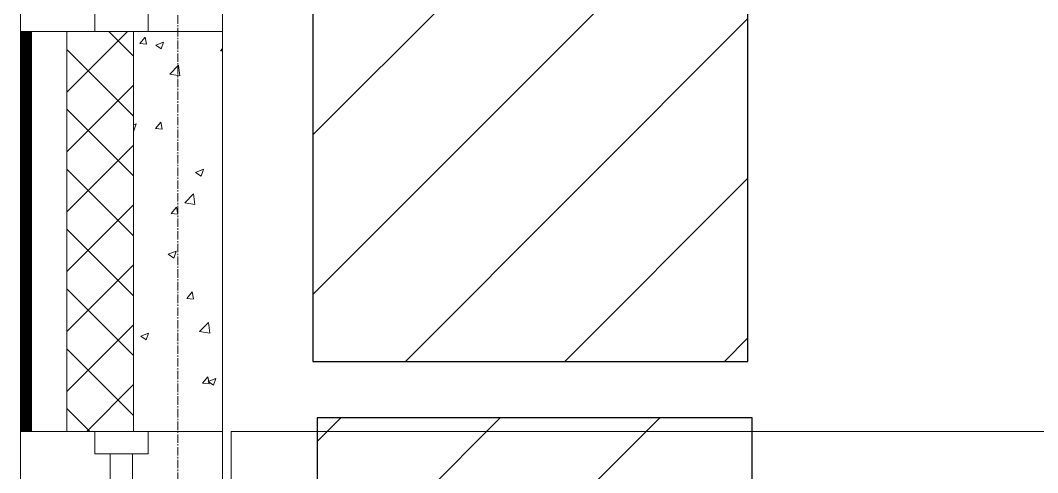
# Model space of a CAD drawing. Header units: millimetres. Extents: x -231292 to 573618, y -153144 to 564035.
# Drawn here: x 8528 to 10819, y -142438 to -141420 of the extents above; entities that cross this region are included whole.
import ezdxf

# ---------------------------------------------------------------- set-up
doc = ezdxf.new("R2010")
doc.units = ezdxf.units.MM
doc.linetypes.add('CENTER2', pattern=[28.575, 19.05, -3.175, 3.175, -3.175])
doc.layers.get('0').update_dxf_attribs({"color": 250})
for name, color, linetype, lineweight in [('10.3) строит. леса', 20, 'Continuous', 30), ('A-Wall_Материал_Газоблок_Контур', 250, 'Continuous', 0), ('АР_Окна', 250, 'Continuous', 5), ('АР_Стены ПЕНОблок', 250, 'Continuous', 20), ('АР_Тонкая', 250, 'Continuous', 5), ('АР_Утеплитель', 250, 'Continuous', 0), ('АР_Штриховка', 250, 'Continuous', 0), ('основной', 250, 'Continuous', 15), ('РД_Оси_100', 250, 'Continuous', 0)]:
    doc.layers.add(name, color=color, linetype=linetype, lineweight=lineweight)

# ---------------------------------------------------------------- blocks, each defined once
blk = doc.blocks.new('оси_рен')
at = {"layer": 'РД_Оси_100', "color": 251, "linetype": 'CENTER2', "true_color": 0x636466}
blk.add_line((1195652.916, 135558.25), (1195652.916, 223268.25), dxfattribs=at)

msp = doc.modelspace()

# ---------------------------------------------------------------- hatches: boundary and pattern name
at = {"layer": '10.3) строит. леса'}
h = msp.add_hatch(dxfattribs=at)
h.set_pattern_fill('ANSI31', color=256, scale=80)
h.set_pattern_definition([(45, (13386.76, 3691.38), (-179.60512, 179.60512), [])])
h.paths.add_polyline_path([(9187.077, -140187.742), (9187.077, -142187.742), (10167.077, -142187.742), (10167.077, -140187.742)])
h = msp.add_hatch(dxfattribs=at)
h.set_pattern_fill('ANSI31', color=256, scale=80)
h.set_pattern_definition([(45, (13396.2, 1564.78), (-179.60512, 179.60512), [])])
h.paths.add_polyline_path([(9196.513, -142314.342), (9196.513, -144314.342), (10176.513, -144314.342), (10176.513, -142314.342)])

# ---------------------------------------------------------------- linework, layer by layer
for points in [[(9187.077, -140187.742), (9187.077, -142187.742), (10167.077, -142187.742), (10167.077, -140187.742)], [(9196.513, -142314.342), (9196.513, -144314.342), (10176.513, -144314.342), (10176.513, -142314.342)]]:
    msp.add_lwpolyline(points, close=True, dxfattribs=at)
at = {"layer": 'A-Wall_Материал_Газоблок_Контур', "color": 18, "linetype": 'Continuous', "lineweight": 0, "true_color": 0x000000}
for p, q in [((8528.458, -140245.283), (8528.458, -141445.283)), ((8983.458, -141445.283), (8983.458, -140245.283)), ((8528.458, -142345.283), (8528.458, -143545.283)), ((8983.458, -143545.283), (8983.458, -142345.283))]:
    msp.add_line(p, q, dxfattribs=at)
at = {"layer": 'АР_Окна', "color": 18, "linetype": 'Continuous', "lineweight": 5, "true_color": 0x000000}
for p, q in [((8528.458, -140245.283), (8528.458, -141445.283)), ((8983.458, -140245.283), (8983.458, -141445.283)), ((8528.458, -142345.283), (8528.458, -143545.283)), ((8983.458, -142345.283), (8983.458, -143545.283))]:
    msp.add_line(p, q, dxfattribs=at)
for points in [[(8815.958, -141395.283), (8815.958, -141445.283), (8695.958, -141445.283), (8695.958, -141395.283)], [(8815.958, -142395.283), (8815.958, -142345.283), (8695.958, -142345.283), (8695.958, -142395.283)], [(8730.958, -142395.283), (8780.958, -142395.283), (8780.958, -143495.283), (8730.958, -143495.283)]]:
    msp.add_lwpolyline(points, close=True, dxfattribs=at)
at = {"layer": 'АР_Стены ПЕНОблок', "color": 18, "linetype": 'Continuous', "lineweight": 20, "true_color": 0x000000}
for p, q in [((8983.458, -141445.283), (8783.458, -141445.283)), ((8783.458, -141445.283), (8783.458, -142345.283)), ((8983.458, -142345.283), (8983.458, -141445.283)), ((8783.458, -142345.283), (8983.458, -142345.283))]:
    msp.add_line(p, q, dxfattribs=at)
at = {"layer": 'АР_Тонкая', "color": 18, "linetype": 'Continuous', "lineweight": 5, "true_color": 0x000000}
for p, q in [((8553.458, -141445.283), (8528.458, -141445.283)), ((8528.458, -141445.283), (8528.458, -142345.283)), ((8633.458, -141445.283), (8553.458, -141445.283)), ((8553.458, -141445.283), (8553.458, -142345.283)), ((8553.458, -142345.283), (8553.458, -141445.283)), ((8633.458, -142345.283), (8633.458, -141445.283)), ((8528.458, -142345.283), (8553.458, -142345.283)), ((8553.458, -142345.283), (8633.458, -142345.283))]:
    msp.add_line(p, q, dxfattribs=at)
at = {"layer": 'АР_Утеплитель', "color": 18, "linetype": 'Continuous', "lineweight": 0, "true_color": 0x000000}
for p, q in [((8783.458, -141445.283), (8633.458, -141445.283)), ((8633.458, -141445.283), (8633.458, -142345.283)), ((8783.458, -142345.283), (8783.458, -141445.283)), ((8633.458, -142345.283), (8783.458, -142345.283))]:
    msp.add_line(p, q, dxfattribs=at)
at = {"layer": 'АР_Штриховка', "color": 18, "linetype": 'Continuous', "lineweight": 0, "true_color": 0x000000}
for p, q in [((8528.458, -141446.283), (8553.458, -141446.283)), ((8528.458, -141447.283), (8553.458, -141447.283)), ((8528.458, -141448.283), (8553.458, -141448.283)), ((8528.458, -141449.283), (8553.458, -141449.283)), ((8528.458, -141450.283), (8553.458, -141450.283)), ((8528.458, -141451.283), (8553.458, -141451.283)), ((8528.458, -141452.283), (8553.458, -141452.283)), ((8528.458, -141453.283), (8553.458, -141453.283)), ((8528.458, -141454.283), (8553.458, -141454.283)), ((8528.458, -141455.283), (8553.458, -141455.283)), ((8528.458, -141456.283), (8553.458, -141456.283)), ((8528.458, -141457.283), (8553.458, -141457.283)), ((8528.458, -141458.283), (8553.458, -141458.283)), ((8528.458, -141459.283), (8553.458, -141459.283)), ((8528.458, -141460.283), (8553.458, -141460.283)), ((8528.458, -141461.283), (8553.458, -141461.283)), ((8528.458, -141462.283), (8553.458, -141462.283)), ((8528.458, -141463.283), (8553.458, -141463.283)), ((8528.458, -141464.283), (8553.458, -141464.283)), ((8633.458, -141446.78), (8634.955, -141445.283)), ((8633.458, -141581.484), (8769.659, -141445.283)), ((8783.458, -141500.891), (8727.85, -141445.283)), ((8797.316, -141472.694), (8809.561, -141458.101)), ((8812.548, -141474.013), (8809.611, -141458.092)), ((8528.458, -141465.283), (8553.458, -141465.283)), ((8528.458, -141466.283), (8553.458, -141466.283)), ((8528.458, -141467.283), (8553.458, -141467.283)), ((8528.458, -141468.283), (8553.458, -141468.283)), ((8528.458, -141469.283), (8553.458, -141469.283)), ((8528.458, -141470.283), (8553.458, -141470.283)), ((8528.458, -141471.283), (8553.458, -141471.283)), ((8528.458, -141472.283), (8553.458, -141472.283)), ((8528.458, -141473.283), (8553.458, -141473.283)), ((8528.458, -141474.283), (8553.458, -141474.283)), ((8528.458, -141475.283), (8553.458, -141475.283)), ((8528.458, -141476.283), (8553.458, -141476.283)), ((8528.458, -141477.283), (8553.458, -141477.283)), ((8528.458, -141478.283), (8553.458, -141478.283)), ((8528.458, -141479.283), (8553.458, -141479.283)), ((8528.458, -141480.283), (8553.458, -141480.283)), ((8528.458, -141481.283), (8553.458, -141481.283)), ((8528.458, -141482.283), (8553.458, -141482.283)), ((8528.458, -141483.283), (8553.458, -141483.283)), ((8528.458, -141484.283), (8553.458, -141484.283)), ((8528.458, -141485.283), (8553.458, -141485.283)), ((8528.458, -141486.283), (8553.458, -141486.283)), ((8528.458, -141487.283), (8553.458, -141487.283)), ((8783.458, -141635.595), (8633.458, -141485.595)), ((8797.316, -141472.694), (8812.498, -141474.022)), ((8833.298, -141475.812), (8845.932, -141484.335)), ((8833.304, -141475.799), (8851.089, -141468.972)), ((8845.934, -141484.335), (8851.084, -141468.986)), ((8979.501, -141488.633), (8983.458, -141483.917)), ((8528.458, -141488.283), (8553.458, -141488.283)), ((8528.458, -141489.283), (8553.458, -141489.283)), ((8528.458, -141490.283), (8553.458, -141490.283)), ((8528.458, -141491.283), (8553.458, -141491.283)), ((8528.458, -141492.283), (8553.458, -141492.283)), ((8528.458, -141493.283), (8553.458, -141493.283)), ((8528.458, -141494.283), (8553.458, -141494.283)), ((8528.458, -141495.283), (8553.458, -141495.283)), ((8528.458, -141496.283), (8553.458, -141496.283)), ((8528.458, -141497.283), (8553.458, -141497.283)), ((8528.458, -141498.283), (8553.458, -141498.283)), ((8528.458, -141499.283), (8553.458, -141499.283)), ((8528.458, -141500.283), (8553.458, -141500.283)), ((8528.458, -141501.283), (8553.458, -141501.283)), ((8528.458, -141502.283), (8553.458, -141502.283)), ((8528.458, -141503.283), (8553.458, -141503.283)), ((8528.458, -141504.283), (8553.458, -141504.283)), ((8528.458, -141505.283), (8553.458, -141505.283)), ((8528.458, -141506.283), (8553.458, -141506.283)), ((8528.458, -141507.283), (8553.458, -141507.283)), ((8528.458, -141508.283), (8553.458, -141508.283)), ((8528.458, -141509.283), (8553.458, -141509.283)), ((8528.458, -141510.283), (8553.458, -141510.283)), ((8979.501, -141488.633), (8983.458, -141488.979)), ((8528.458, -141511.283), (8553.458, -141511.283)), ((8528.458, -141512.283), (8553.458, -141512.283)), ((8528.458, -141513.283), (8553.458, -141513.283)), ((8528.458, -141514.283), (8553.458, -141514.283)), ((8528.458, -141515.283), (8553.458, -141515.283)), ((8528.458, -141516.283), (8553.458, -141516.283)), ((8528.458, -141517.283), (8553.458, -141517.283)), ((8528.458, -141518.283), (8553.458, -141518.283)), ((8528.458, -141519.283), (8553.458, -141519.283)), ((8528.458, -141520.283), (8553.458, -141520.283)), ((8528.458, -141521.283), (8553.458, -141521.283)), ((8528.458, -141522.283), (8553.458, -141522.283)), ((8528.458, -141523.283), (8553.458, -141523.283)), ((8528.458, -141524.283), (8553.458, -141524.283)), ((8528.458, -141525.283), (8553.458, -141525.283)), ((8528.458, -141526.283), (8553.458, -141526.283)), ((8528.458, -141527.283), (8553.458, -141527.283)), ((8528.458, -141528.283), (8553.458, -141528.283)), ((8528.458, -141529.283), (8553.458, -141529.283)), ((8528.458, -141530.283), (8553.458, -141530.283)), ((8528.458, -141531.283), (8553.458, -141531.283)), ((8528.458, -141532.283), (8553.458, -141532.283)), ((8528.458, -141533.283), (8553.458, -141533.283)), ((8864.901, -141541.667), (8884.685, -141521.048)), ((8887.504, -141545.169), (8884.698, -141521.046)), ((8528.458, -141534.283), (8553.458, -141534.283)), ((8528.458, -141535.283), (8553.458, -141535.283)), ((8528.458, -141536.283), (8553.458, -141536.283)), ((8528.458, -141537.283), (8553.458, -141537.283)), ((8528.458, -141538.283), (8553.458, -141538.283)), ((8528.458, -141539.283), (8553.458, -141539.283)), ((8528.458, -141540.283), (8553.458, -141540.283)), ((8528.458, -141541.283), (8553.458, -141541.283)), ((8528.458, -141542.283), (8553.458, -141542.283)), ((8528.458, -141543.283), (8553.458, -141543.283)), ((8528.458, -141544.283), (8553.458, -141544.283)), ((8528.458, -141545.283), (8553.458, -141545.283)), ((8528.458, -141546.283), (8553.458, -141546.283)), ((8528.458, -141547.283), (8553.458, -141547.283)), ((8528.458, -141548.283), (8553.458, -141548.283)), ((8528.458, -141549.283), (8553.458, -141549.283)), ((8528.458, -141550.283), (8553.458, -141550.283)), ((8528.458, -141551.283), (8553.458, -141551.283)), ((8528.458, -141552.283), (8553.458, -141552.283)), ((8528.458, -141553.283), (8553.458, -141553.283)), ((8528.458, -141554.283), (8553.458, -141554.283)), ((8528.458, -141555.283), (8553.458, -141555.283)), ((8864.911, -141541.687), (8887.501, -141545.19)), ((8528.458, -141556.283), (8553.458, -141556.283)), ((8528.458, -141557.283), (8553.458, -141557.283)), ((8528.458, -141558.283), (8553.458, -141558.283)), ((8528.458, -141559.283), (8553.458, -141559.283)), ((8528.458, -141560.283), (8553.458, -141560.283)), ((8528.458, -141561.283), (8553.458, -141561.283)), ((8528.458, -141562.283), (8553.458, -141562.283)), ((8528.458, -141563.283), (8553.458, -141563.283)), ((8528.458, -141564.283), (8553.458, -141564.283)), ((8528.458, -141565.283), (8553.458, -141565.283)), ((8528.458, -141566.283), (8553.458, -141566.283)), ((8528.458, -141567.283), (8553.458, -141567.283)), ((8528.458, -141568.283), (8553.458, -141568.283)), ((8528.458, -141569.283), (8553.458, -141569.283)), ((8528.458, -141570.283), (8553.458, -141570.283)), ((8528.458, -141571.283), (8553.458, -141571.283)), ((8528.458, -141572.283), (8553.458, -141572.283)), ((8528.458, -141573.283), (8553.458, -141573.283)), ((8528.458, -141574.283), (8553.458, -141574.283)), ((8528.458, -141575.283), (8553.458, -141575.283)), ((8528.458, -141576.283), (8553.458, -141576.283)), ((8528.458, -141577.283), (8553.458, -141577.283)), ((8528.458, -141578.283), (8553.458, -141578.283)), ((8633.458, -141716.187), (8783.458, -141566.187)), ((8528.458, -141579.283), (8553.458, -141579.283)), ((8528.458, -141580.283), (8553.458, -141580.283)), ((8528.458, -141581.283), (8553.458, -141581.283)), ((8528.458, -141582.283), (8553.458, -141582.283)), ((8528.458, -141583.283), (8553.458, -141583.283)), ((8528.458, -141584.283), (8553.458, -141584.283)), ((8528.458, -141585.283), (8553.458, -141585.283)), ((8528.458, -141586.283), (8553.458, -141586.283)), ((8528.458, -141587.283), (8553.458, -141587.283)), ((8528.458, -141588.283), (8553.458, -141588.283)), ((8528.458, -141589.283), (8553.458, -141589.283)), ((8528.458, -141590.283), (8553.458, -141590.283)), ((8528.458, -141591.283), (8553.458, -141591.283)), ((8528.458, -141592.283), (8553.458, -141592.283)), ((8528.458, -141593.283), (8553.458, -141593.283)), ((8528.458, -141594.283), (8553.458, -141594.283)), ((8528.458, -141595.283), (8553.458, -141595.283)), ((8528.458, -141596.283), (8553.458, -141596.283)), ((8528.458, -141597.283), (8553.458, -141597.283)), ((8528.458, -141598.283), (8553.458, -141598.283)), ((8528.458, -141599.283), (8553.458, -141599.283)), ((8528.458, -141600.283), (8553.458, -141600.283)), ((8528.458, -141601.283), (8553.458, -141601.283)), ((8528.458, -141602.283), (8553.458, -141602.283)), ((8528.458, -141603.283), (8553.458, -141603.283)), ((8528.458, -141604.283), (8553.458, -141604.283)), ((8528.458, -141605.283), (8553.458, -141605.283)), ((8528.458, -141606.283), (8553.458, -141606.283)), ((8528.458, -141607.283), (8553.458, -141607.283)), ((8528.458, -141608.283), (8553.458, -141608.283)), ((8528.458, -141609.283), (8553.458, -141609.283)), ((8528.458, -141610.283), (8553.458, -141610.283)), ((8528.458, -141611.283), (8553.458, -141611.283)), ((8528.458, -141612.283), (8553.458, -141612.283)), ((8528.458, -141613.283), (8553.458, -141613.283)), ((8528.458, -141614.283), (8553.458, -141614.283)), ((8528.458, -141615.283), (8553.458, -141615.283)), ((8528.458, -141616.283), (8553.458, -141616.283)), ((8528.458, -141617.283), (8553.458, -141617.283)), ((8528.458, -141618.283), (8553.458, -141618.283)), ((8528.458, -141619.283), (8553.458, -141619.283)), ((8528.458, -141620.283), (8553.458, -141620.283)), ((8528.458, -141621.283), (8553.458, -141621.283)), ((8528.458, -141622.283), (8553.458, -141622.283)), ((8528.458, -141623.283), (8553.458, -141623.283)), ((8528.458, -141624.283), (8553.458, -141624.283)), ((8783.458, -141770.299), (8633.458, -141620.299)), ((8528.458, -141625.283), (8553.458, -141625.283)), ((8528.458, -141626.283), (8553.458, -141626.283)), ((8528.458, -141627.283), (8553.458, -141627.283)), ((8528.458, -141628.283), (8553.458, -141628.283)), ((8528.458, -141629.283), (8553.458, -141629.283)), ((8528.458, -141630.283), (8553.458, -141630.283)), ((8528.458, -141631.283), (8553.458, -141631.283)), ((8528.458, -141632.283), (8553.458, -141632.283)), ((8528.458, -141633.283), (8553.458, -141633.283)), ((8528.458, -141634.283), (8553.458, -141634.283)), ((8528.458, -141635.283), (8553.458, -141635.283)), ((8528.458, -141636.283), (8553.458, -141636.283)), ((8528.458, -141637.283), (8553.458, -141637.283)), ((8528.458, -141638.283), (8553.458, -141638.283)), ((8528.458, -141639.283), (8553.458, -141639.283)), ((8528.458, -141640.283), (8553.458, -141640.283)), ((8528.458, -141641.283), (8553.458, -141641.283)), ((8528.458, -141642.283), (8553.458, -141642.283)), ((8528.458, -141643.283), (8553.458, -141643.283)), ((8528.458, -141644.283), (8553.458, -141644.283)), ((8528.458, -141645.283), (8553.458, -141645.283)), ((8528.458, -141646.283), (8553.458, -141646.283)), ((8528.458, -141647.283), (8553.458, -141647.283)), ((8528.458, -141648.283), (8553.458, -141648.283)), ((8528.458, -141649.283), (8553.458, -141649.283)), ((8528.458, -141650.283), (8553.458, -141650.283)), ((8528.458, -141651.283), (8553.458, -141651.283)), ((8528.458, -141652.283), (8553.458, -141652.283)), ((8528.458, -141653.283), (8553.458, -141653.283)), ((8528.458, -141654.283), (8553.458, -141654.283)), ((8528.458, -141655.283), (8553.458, -141655.283)), ((8528.458, -141656.283), (8553.458, -141656.283)), ((8528.458, -141657.283), (8553.458, -141657.283)), ((8528.458, -141658.283), (8553.458, -141658.283)), ((8528.458, -141659.283), (8553.458, -141659.283)), ((8528.458, -141660.283), (8553.458, -141660.283)), ((8528.458, -141661.283), (8553.458, -141661.283)), ((8528.458, -141662.283), (8553.458, -141662.283)), ((8528.458, -141663.283), (8553.458, -141663.283)), ((8528.458, -141664.283), (8553.458, -141664.283)), ((8528.458, -141665.283), (8553.458, -141665.283)), ((8528.458, -141666.283), (8553.458, -141666.283)), ((8528.458, -141667.283), (8553.458, -141667.283)), ((8528.458, -141668.283), (8553.458, -141668.283)), ((8528.458, -141669.283), (8553.458, -141669.283)), ((8528.458, -141670.283), (8553.458, -141670.283)), ((8783.458, -141655.398), (8789.286, -141653.16)), ((8783.458, -141668.069), (8784.13, -141668.522)), ((8784.132, -141668.523), (8789.282, -141653.174)), ((8832.56, -141663.751), (8844.805, -141649.158)), ((8832.56, -141663.751), (8847.742, -141665.079)), ((8847.791, -141665.07), (8844.854, -141649.149)), ((8528.458, -141671.283), (8553.458, -141671.283)), ((8528.458, -141672.283), (8553.458, -141672.283)), ((8528.458, -141673.283), (8553.458, -141673.283)), ((8528.458, -141674.283), (8553.458, -141674.283)), ((8528.458, -141675.283), (8553.458, -141675.283)), ((8528.458, -141676.283), (8553.458, -141676.283)), ((8528.458, -141677.283), (8553.458, -141677.283)), ((8528.458, -141678.283), (8553.458, -141678.283)), ((8528.458, -141679.283), (8553.458, -141679.283)), ((8528.458, -141680.283), (8553.458, -141680.283)), ((8528.458, -141681.283), (8553.458, -141681.283)), ((8528.458, -141682.283), (8553.458, -141682.283)), ((8528.458, -141683.283), (8553.458, -141683.283)), ((8528.458, -141684.283), (8553.458, -141684.283)), ((8528.458, -141685.283), (8553.458, -141685.283)), ((8528.458, -141686.283), (8553.458, -141686.283)), ((8528.458, -141687.283), (8553.458, -141687.283)), ((8528.458, -141688.283), (8553.458, -141688.283)), ((8528.458, -141689.283), (8553.458, -141689.283)), ((8528.458, -141690.283), (8553.458, -141690.283)), ((8528.458, -141691.283), (8553.458, -141691.283)), ((8528.458, -141692.283), (8553.458, -141692.283)), ((8528.458, -141693.283), (8553.458, -141693.283)), ((8528.458, -141694.283), (8553.458, -141694.283)), ((8528.458, -141695.283), (8553.458, -141695.283)), ((8528.458, -141696.283), (8553.458, -141696.283)), ((8528.458, -141697.283), (8553.458, -141697.283)), ((8528.458, -141698.283), (8553.458, -141698.283)), ((8528.458, -141699.283), (8553.458, -141699.283)), ((8528.458, -141700.283), (8553.458, -141700.283)), ((8528.458, -141701.283), (8553.458, -141701.283)), ((8528.458, -141702.283), (8553.458, -141702.283)), ((8528.458, -141703.283), (8553.458, -141703.283)), ((8528.458, -141704.283), (8553.458, -141704.283)), ((8528.458, -141705.283), (8553.458, -141705.283)), ((8528.458, -141706.283), (8553.458, -141706.283)), ((8528.458, -141707.283), (8553.458, -141707.283)), ((8528.458, -141708.283), (8553.458, -141708.283)), ((8528.458, -141709.283), (8553.458, -141709.283)), ((8528.458, -141710.283), (8553.458, -141710.283)), ((8528.458, -141711.283), (8553.458, -141711.283)), ((8528.458, -141712.283), (8553.458, -141712.283)), ((8528.458, -141713.283), (8553.458, -141713.283)), ((8528.458, -141714.283), (8553.458, -141714.283)), ((8528.458, -141715.283), (8553.458, -141715.283)), ((8528.458, -141716.283), (8553.458, -141716.283)), ((8633.458, -141850.891), (8783.458, -141700.891)), ((8528.458, -141717.283), (8553.458, -141717.283)), ((8528.458, -141718.283), (8553.458, -141718.283)), ((8528.458, -141719.283), (8553.458, -141719.283)), ((8528.458, -141720.283), (8553.458, -141720.283)), ((8528.458, -141721.283), (8553.458, -141721.283)), ((8528.458, -141722.283), (8553.458, -141722.283)), ((8528.458, -141723.283), (8553.458, -141723.283)), ((8528.458, -141724.283), (8553.458, -141724.283)), ((8528.458, -141725.283), (8553.458, -141725.283)), ((8528.458, -141726.283), (8553.458, -141726.283)), ((8528.458, -141727.283), (8553.458, -141727.283)), ((8528.458, -141728.283), (8553.458, -141728.283)), ((8528.458, -141729.283), (8553.458, -141729.283)), ((8528.458, -141730.283), (8553.458, -141730.283)), ((8528.458, -141731.283), (8553.458, -141731.283)), ((8528.458, -141732.283), (8553.458, -141732.283)), ((8528.458, -141733.283), (8553.458, -141733.283)), ((8528.458, -141734.283), (8553.458, -141734.283)), ((8528.458, -141735.283), (8553.458, -141735.283)), ((8528.458, -141736.283), (8553.458, -141736.283)), ((8528.458, -141737.283), (8553.458, -141737.283)), ((8528.458, -141738.283), (8553.458, -141738.283)), ((8528.458, -141739.283), (8553.458, -141739.283)), ((8528.458, -141740.283), (8553.458, -141740.283)), ((8528.458, -141741.283), (8553.458, -141741.283)), ((8528.458, -141742.283), (8553.458, -141742.283)), ((8528.458, -141743.283), (8553.458, -141743.283)), ((8528.458, -141744.283), (8553.458, -141744.283)), ((8528.458, -141745.283), (8553.458, -141745.283)), ((8528.458, -141746.283), (8553.458, -141746.283)), ((8528.458, -141747.283), (8553.458, -141747.283)), ((8528.458, -141748.283), (8553.458, -141748.283)), ((8528.458, -141749.283), (8553.458, -141749.283)), ((8528.458, -141750.283), (8553.458, -141750.283)), ((8528.458, -141751.283), (8553.458, -141751.283)), ((8528.458, -141752.283), (8553.458, -141752.283)), ((8528.458, -141753.283), (8553.458, -141753.283)), ((8528.458, -141754.283), (8553.458, -141754.283)), ((8528.458, -141755.283), (8553.458, -141755.283)), ((8528.458, -141756.283), (8553.458, -141756.283)), ((8528.458, -141757.283), (8553.458, -141757.283)), ((8528.458, -141758.283), (8553.458, -141758.283)), ((8528.458, -141759.283), (8553.458, -141759.283)), ((8528.458, -141760.283), (8553.458, -141760.283)), ((8528.458, -141761.283), (8553.458, -141761.283)), ((8528.458, -141762.283), (8553.458, -141762.283)), ((8783.458, -141905.003), (8633.458, -141755.003)), ((8923.11, -141762.266), (8935.745, -141770.788)), ((8923.116, -141762.252), (8940.901, -141755.425)), ((8935.747, -141770.788), (8940.897, -141755.439)), ((8528.458, -141763.283), (8553.458, -141763.283)), ((8528.458, -141764.283), (8553.458, -141764.283)), ((8528.458, -141765.283), (8553.458, -141765.283)), ((8528.458, -141766.283), (8553.458, -141766.283)), ((8528.458, -141767.283), (8553.458, -141767.283)), ((8528.458, -141768.283), (8553.458, -141768.283)), ((8528.458, -141769.283), (8553.458, -141769.283)), ((8528.458, -141770.283), (8553.458, -141770.283)), ((8528.458, -141771.283), (8553.458, -141771.283)), ((8528.458, -141772.283), (8553.458, -141772.283)), ((8528.458, -141773.283), (8553.458, -141773.283)), ((8528.458, -141774.283), (8553.458, -141774.283)), ((8528.458, -141775.283), (8553.458, -141775.283)), ((8528.458, -141776.283), (8553.458, -141776.283)), ((8528.458, -141777.283), (8553.458, -141777.283)), ((8528.458, -141778.283), (8553.458, -141778.283)), ((8528.458, -141779.283), (8553.458, -141779.283)), ((8528.458, -141780.283), (8553.458, -141780.283)), ((8528.458, -141781.283), (8553.458, -141781.283)), ((8528.458, -141782.283), (8553.458, -141782.283)), ((8528.458, -141783.283), (8553.458, -141783.283)), ((8528.458, -141784.283), (8553.458, -141784.283)), ((8528.458, -141785.283), (8553.458, -141785.283)), ((8528.458, -141786.283), (8553.458, -141786.283)), ((8528.458, -141787.283), (8553.458, -141787.283)), ((8528.458, -141788.283), (8553.458, -141788.283)), ((8528.458, -141789.283), (8553.458, -141789.283)), ((8528.458, -141790.283), (8553.458, -141790.283)), ((8528.458, -141791.283), (8553.458, -141791.283)), ((8528.458, -141792.283), (8553.458, -141792.283)), ((8528.458, -141793.283), (8553.458, -141793.283)), ((8528.458, -141794.283), (8553.458, -141794.283)), ((8528.458, -141795.283), (8553.458, -141795.283)), ((8528.458, -141796.283), (8553.458, -141796.283)), ((8528.458, -141797.283), (8553.458, -141797.283)), ((8528.458, -141798.283), (8553.458, -141798.283)), ((8528.458, -141799.283), (8553.458, -141799.283)), ((8528.458, -141800.283), (8553.458, -141800.283)), ((8528.458, -141801.283), (8553.458, -141801.283)), ((8528.458, -141802.283), (8553.458, -141802.283)), ((8528.458, -141803.283), (8553.458, -141803.283)), ((8528.458, -141804.283), (8553.458, -141804.283)), ((8528.458, -141805.283), (8553.458, -141805.283)), ((8528.458, -141806.283), (8553.458, -141806.283)), ((8528.458, -141807.283), (8553.458, -141807.283)), ((8528.458, -141808.283), (8553.458, -141808.283)), ((8528.458, -141809.283), (8553.458, -141809.283)), ((8528.458, -141810.283), (8553.458, -141810.283)), ((8528.458, -141811.283), (8553.458, -141811.283)), ((8528.458, -141812.283), (8553.458, -141812.283)), ((8528.458, -141813.283), (8553.458, -141813.283)), ((8528.458, -141814.283), (8553.458, -141814.283)), ((8528.458, -141815.283), (8553.458, -141815.283)), ((8528.458, -141816.283), (8553.458, -141816.283)), ((8528.458, -141817.283), (8553.458, -141817.283)), ((8528.458, -141818.283), (8553.458, -141818.283)), ((8528.458, -141819.283), (8553.458, -141819.283)), ((8528.458, -141820.283), (8553.458, -141820.283)), ((8528.458, -141821.283), (8553.458, -141821.283)), ((8528.458, -141822.283), (8553.458, -141822.283)), ((8528.458, -141823.283), (8553.458, -141823.283)), ((8528.458, -141824.283), (8553.458, -141824.283)), ((8528.458, -141825.283), (8553.458, -141825.283)), ((8528.458, -141826.283), (8553.458, -141826.283)), ((8528.458, -141827.283), (8553.458, -141827.283)), ((8528.458, -141828.283), (8553.458, -141828.283)), ((8528.458, -141829.283), (8553.458, -141829.283)), ((8528.458, -141830.283), (8553.458, -141830.283)), ((8898.576, -141831.135), (8918.36, -141810.516)), ((8921.179, -141834.637), (8918.372, -141810.515)), ((8528.458, -141831.283), (8553.458, -141831.283)), ((8528.458, -141832.283), (8553.458, -141832.283)), ((8528.458, -141833.283), (8553.458, -141833.283)), ((8528.458, -141834.283), (8553.458, -141834.283)), ((8528.458, -141835.283), (8553.458, -141835.283)), ((8528.458, -141836.283), (8553.458, -141836.283)), ((8528.458, -141837.283), (8553.458, -141837.283)), ((8528.458, -141838.283), (8553.458, -141838.283)), ((8528.458, -141839.283), (8553.458, -141839.283)), ((8528.458, -141840.283), (8553.458, -141840.283)), ((8528.458, -141841.283), (8553.458, -141841.283)), ((8528.458, -141842.283), (8553.458, -141842.283)), ((8528.458, -141843.283), (8553.458, -141843.283)), ((8528.458, -141844.283), (8553.458, -141844.283)), ((8528.458, -141845.283), (8553.458, -141845.283)), ((8528.458, -141846.283), (8553.458, -141846.283)), ((8528.458, -141847.283), (8553.458, -141847.283)), ((8528.458, -141848.283), (8553.458, -141848.283)), ((8528.458, -141849.283), (8553.458, -141849.283)), ((8528.458, -141850.283), (8553.458, -141850.283)), ((8528.458, -141851.283), (8553.458, -141851.283)), ((8528.458, -141852.283), (8553.458, -141852.283)), ((8528.458, -141853.283), (8553.458, -141853.283)), ((8633.458, -141985.595), (8783.458, -141835.595)), ((8867.803, -141854.808), (8880.048, -141840.214)), ((8883.034, -141856.127), (8880.097, -141840.205)), ((8898.585, -141831.155), (8921.175, -141834.658)), ((8528.458, -141854.283), (8553.458, -141854.283)), ((8528.458, -141855.283), (8553.458, -141855.283)), ((8528.458, -141856.283), (8553.458, -141856.283)), ((8528.458, -141857.283), (8553.458, -141857.283)), ((8528.458, -141858.283), (8553.458, -141858.283)), ((8528.458, -141859.283), (8553.458, -141859.283)), ((8528.458, -141860.283), (8553.458, -141860.283)), ((8528.458, -141861.283), (8553.458, -141861.283)), ((8528.458, -141862.283), (8553.458, -141862.283)), ((8528.458, -141863.283), (8553.458, -141863.283)), ((8528.458, -141864.283), (8553.458, -141864.283)), ((8528.458, -141865.283), (8553.458, -141865.283)), ((8528.458, -141866.283), (8553.458, -141866.283)), ((8528.458, -141867.283), (8553.458, -141867.283)), ((8528.458, -141868.283), (8553.458, -141868.283)), ((8528.458, -141869.283), (8553.458, -141869.283)), ((8528.458, -141870.283), (8553.458, -141870.283)), ((8528.458, -141871.283), (8553.458, -141871.283)), ((8528.458, -141872.283), (8553.458, -141872.283)), ((8528.458, -141873.283), (8553.458, -141873.283)), ((8528.458, -141874.283), (8553.458, -141874.283)), ((8528.458, -141875.283), (8553.458, -141875.283)), ((8528.458, -141876.283), (8553.458, -141876.283)), ((8867.803, -141854.808), (8882.985, -141856.136)), ((8528.458, -141877.283), (8553.458, -141877.283)), ((8528.458, -141878.283), (8553.458, -141878.283)), ((8528.458, -141879.283), (8553.458, -141879.283)), ((8528.458, -141880.283), (8553.458, -141880.283)), ((8528.458, -141881.283), (8553.458, -141881.283)), ((8528.458, -141882.283), (8553.458, -141882.283)), ((8528.458, -141883.283), (8553.458, -141883.283)), ((8528.458, -141884.283), (8553.458, -141884.283)), ((8528.458, -141885.283), (8553.458, -141885.283)), ((8528.458, -141886.283), (8553.458, -141886.283)), ((8528.458, -141887.283), (8553.458, -141887.283)), ((8528.458, -141888.283), (8553.458, -141888.283)), ((8528.458, -141889.283), (8553.458, -141889.283)), ((8528.458, -141890.283), (8553.458, -141890.283)), ((8528.458, -141891.283), (8553.458, -141891.283)), ((8528.458, -141892.283), (8553.458, -141892.283)), ((8528.458, -141893.283), (8553.458, -141893.283)), ((8528.458, -141894.283), (8553.458, -141894.283)), ((8528.458, -141895.283), (8553.458, -141895.283)), ((8528.458, -141896.283), (8553.458, -141896.283)), ((8528.458, -141897.283), (8553.458, -141897.283)), ((8528.458, -141898.283), (8553.458, -141898.283)), ((8528.458, -141899.283), (8553.458, -141899.283)), ((8783.458, -142039.707), (8633.458, -141889.707)), ((8528.458, -141900.283), (8553.458, -141900.283)), ((8528.458, -141901.283), (8553.458, -141901.283)), ((8528.458, -141902.283), (8553.458, -141902.283)), ((8528.458, -141903.283), (8553.458, -141903.283)), ((8528.458, -141904.283), (8553.458, -141904.283)), ((8528.458, -141905.283), (8553.458, -141905.283)), ((8528.458, -141906.283), (8553.458, -141906.283)), ((8528.458, -141907.283), (8553.458, -141907.283)), ((8528.458, -141908.283), (8553.458, -141908.283)), ((8528.458, -141909.283), (8553.458, -141909.283)), ((8528.458, -141910.283), (8553.458, -141910.283)), ((8528.458, -141911.283), (8553.458, -141911.283)), ((8528.458, -141912.283), (8553.458, -141912.283)), ((8528.458, -141913.283), (8553.458, -141913.283)), ((8528.458, -141914.283), (8553.458, -141914.283)), ((8528.458, -141915.283), (8553.458, -141915.283)), ((8528.458, -141916.283), (8553.458, -141916.283)), ((8528.458, -141917.283), (8553.458, -141917.283)), ((8528.458, -141918.283), (8553.458, -141918.283)), ((8528.458, -141919.283), (8553.458, -141919.283)), ((8528.458, -141920.283), (8553.458, -141920.283)), ((8528.458, -141921.283), (8553.458, -141921.283)), ((8528.458, -141922.283), (8553.458, -141922.283)), ((8528.458, -141923.283), (8553.458, -141923.283)), ((8528.458, -141924.283), (8553.458, -141924.283)), ((8528.458, -141925.283), (8553.458, -141925.283)), ((8528.458, -141926.283), (8553.458, -141926.283)), ((8528.458, -141927.283), (8553.458, -141927.283)), ((8528.458, -141928.283), (8553.458, -141928.283)), ((8528.458, -141929.283), (8553.458, -141929.283)), ((8528.458, -141930.283), (8553.458, -141930.283)), ((8528.458, -141931.283), (8553.458, -141931.283)), ((8528.458, -141932.283), (8553.458, -141932.283)), ((8528.458, -141933.283), (8553.458, -141933.283)), ((8528.458, -141934.283), (8553.458, -141934.283)), ((8528.458, -141935.283), (8553.458, -141935.283)), ((8528.458, -141936.283), (8553.458, -141936.283)), ((8528.458, -141937.283), (8553.458, -141937.283)), ((8528.458, -141938.283), (8553.458, -141938.283)), ((8528.458, -141939.283), (8553.458, -141939.283)), ((8528.458, -141940.283), (8553.458, -141940.283)), ((8528.458, -141941.283), (8553.458, -141941.283)), ((8528.458, -141942.283), (8553.458, -141942.283)), ((8528.458, -141943.283), (8553.458, -141943.283)), ((8528.458, -141944.283), (8553.458, -141944.283)), ((8528.458, -141945.283), (8553.458, -141945.283)), ((8861.314, -141946.44), (8879.099, -141939.614)), ((8873.944, -141954.976), (8879.095, -141939.627)), ((8528.458, -141946.283), (8553.458, -141946.283)), ((8528.458, -141947.283), (8553.458, -141947.283)), ((8528.458, -141948.283), (8553.458, -141948.283)), ((8528.458, -141949.283), (8553.458, -141949.283)), ((8528.458, -141950.283), (8553.458, -141950.283)), ((8528.458, -141951.283), (8553.458, -141951.283)), ((8528.458, -141952.283), (8553.458, -141952.283)), ((8528.458, -141953.283), (8553.458, -141953.283)), ((8528.458, -141954.283), (8553.458, -141954.283)), ((8528.458, -141955.283), (8553.458, -141955.283)), ((8528.458, -141956.283), (8553.458, -141956.283)), ((8528.458, -141957.283), (8553.458, -141957.283)), ((8528.458, -141958.283), (8553.458, -141958.283)), ((8528.458, -141959.283), (8553.458, -141959.283)), ((8528.458, -141960.283), (8553.458, -141960.283)), ((8528.458, -141961.283), (8553.458, -141961.283)), ((8528.458, -141962.283), (8553.458, -141962.283)), ((8528.458, -141963.283), (8553.458, -141963.283)), ((8528.458, -141964.283), (8553.458, -141964.283)), ((8528.458, -141965.283), (8553.458, -141965.283)), ((8528.458, -141966.283), (8553.458, -141966.283)), ((8528.458, -141967.283), (8553.458, -141967.283)), ((8528.458, -141968.283), (8553.458, -141968.283)), ((8861.308, -141946.454), (8873.943, -141954.976)), ((8528.458, -141969.283), (8553.458, -141969.283)), ((8528.458, -141970.283), (8553.458, -141970.283)), ((8528.458, -141971.283), (8553.458, -141971.283)), ((8528.458, -141972.283), (8553.458, -141972.283)), ((8528.458, -141973.283), (8553.458, -141973.283)), ((8528.458, -141974.283), (8553.458, -141974.283)), ((8528.458, -141975.283), (8553.458, -141975.283)), ((8528.458, -141976.283), (8553.458, -141976.283)), ((8528.458, -141977.283), (8553.458, -141977.283)), ((8528.458, -141978.283), (8553.458, -141978.283)), ((8528.458, -141979.283), (8553.458, -141979.283)), ((8528.458, -141980.283), (8553.458, -141980.283)), ((8528.458, -141981.283), (8553.458, -141981.283)), ((8528.458, -141982.283), (8553.458, -141982.283)), ((8528.458, -141983.283), (8553.458, -141983.283)), ((8528.458, -141984.283), (8553.458, -141984.283)), ((8528.458, -141985.283), (8553.458, -141985.283)), ((8528.458, -141986.283), (8553.458, -141986.283)), ((8528.458, -141987.283), (8553.458, -141987.283)), ((8528.458, -141988.283), (8553.458, -141988.283)), ((8528.458, -141989.283), (8553.458, -141989.283)), ((8528.458, -141990.283), (8553.458, -141990.283)), ((8528.458, -141991.283), (8553.458, -141991.283)), ((8633.458, -142120.299), (8783.458, -141970.299)), ((8528.458, -141992.283), (8553.458, -141992.283)), ((8528.458, -141993.283), (8553.458, -141993.283)), ((8528.458, -141994.283), (8553.458, -141994.283)), ((8528.458, -141995.283), (8553.458, -141995.283)), ((8528.458, -141996.283), (8553.458, -141996.283)), ((8528.458, -141997.283), (8553.458, -141997.283)), ((8528.458, -141998.283), (8553.458, -141998.283)), ((8528.458, -141999.283), (8553.458, -141999.283)), ((8528.458, -142000.283), (8553.458, -142000.283)), ((8528.458, -142001.283), (8553.458, -142001.283)), ((8528.458, -142002.283), (8553.458, -142002.283)), ((8528.458, -142003.283), (8553.458, -142003.283)), ((8528.458, -142004.283), (8553.458, -142004.283)), ((8528.458, -142005.283), (8553.458, -142005.283)), ((8528.458, -142006.283), (8553.458, -142006.283)), ((8528.458, -142007.283), (8553.458, -142007.283)), ((8528.458, -142008.283), (8553.458, -142008.283)), ((8528.458, -142009.283), (8553.458, -142009.283)), ((8528.458, -142010.283), (8553.458, -142010.283)), ((8528.458, -142011.283), (8553.458, -142011.283)), ((8528.458, -142012.283), (8553.458, -142012.283)), ((8528.458, -142013.283), (8553.458, -142013.283)), ((8528.458, -142014.283), (8553.458, -142014.283)), ((8528.458, -142015.283), (8553.458, -142015.283)), ((8528.458, -142016.283), (8553.458, -142016.283)), ((8528.458, -142017.283), (8553.458, -142017.283)), ((8528.458, -142018.283), (8553.458, -142018.283)), ((8528.458, -142019.283), (8553.458, -142019.283)), ((8528.458, -142020.283), (8553.458, -142020.283)), ((8528.458, -142021.283), (8553.458, -142021.283)), ((8528.458, -142022.283), (8553.458, -142022.283)), ((8528.458, -142023.283), (8553.458, -142023.283)), ((8528.458, -142024.283), (8553.458, -142024.283)), ((8528.458, -142025.283), (8553.458, -142025.283)), ((8528.458, -142026.283), (8553.458, -142026.283)), ((8528.458, -142027.283), (8553.458, -142027.283)), ((8528.458, -142028.283), (8553.458, -142028.283)), ((8528.458, -142029.283), (8553.458, -142029.283)), ((8528.458, -142030.283), (8553.458, -142030.283)), ((8528.458, -142031.283), (8553.458, -142031.283)), ((8528.458, -142032.283), (8553.458, -142032.283)), ((8528.458, -142033.283), (8553.458, -142033.283)), ((8528.458, -142034.283), (8553.458, -142034.283)), ((8528.458, -142035.283), (8553.458, -142035.283)), ((8528.458, -142036.283), (8553.458, -142036.283)), ((8528.458, -142037.283), (8553.458, -142037.283)), ((8783.458, -142174.41), (8633.458, -142024.41)), ((8903.047, -142045.864), (8915.292, -142031.271)), ((8918.277, -142047.184), (8915.34, -142031.262)), ((8528.458, -142038.283), (8553.458, -142038.283)), ((8528.458, -142039.283), (8553.458, -142039.283)), ((8528.458, -142040.283), (8553.458, -142040.283)), ((8528.458, -142041.283), (8553.458, -142041.283)), ((8528.458, -142042.283), (8553.458, -142042.283)), ((8528.458, -142043.283), (8553.458, -142043.283)), ((8528.458, -142044.283), (8553.458, -142044.283)), ((8528.458, -142045.283), (8553.458, -142045.283)), ((8528.458, -142046.283), (8553.458, -142046.283)), ((8528.458, -142047.283), (8553.458, -142047.283)), ((8528.458, -142048.283), (8553.458, -142048.283)), ((8528.458, -142049.283), (8553.458, -142049.283)), ((8528.458, -142050.283), (8553.458, -142050.283)), ((8528.458, -142051.283), (8553.458, -142051.283)), ((8528.458, -142052.283), (8553.458, -142052.283)), ((8528.458, -142053.283), (8553.458, -142053.283)), ((8528.458, -142054.283), (8553.458, -142054.283)), ((8528.458, -142055.283), (8553.458, -142055.283)), ((8528.458, -142056.283), (8553.458, -142056.283)), ((8528.458, -142057.283), (8553.458, -142057.283)), ((8528.458, -142058.283), (8553.458, -142058.283)), ((8528.458, -142059.283), (8553.458, -142059.283)), ((8903.047, -142045.865), (8918.229, -142047.193)), ((8528.458, -142060.283), (8553.458, -142060.283)), ((8528.458, -142061.283), (8553.458, -142061.283)), ((8528.458, -142062.283), (8553.458, -142062.283)), ((8528.458, -142063.283), (8553.458, -142063.283)), ((8528.458, -142064.283), (8553.458, -142064.283)), ((8528.458, -142065.283), (8553.458, -142065.283)), ((8528.458, -142066.283), (8553.458, -142066.283)), ((8528.458, -142067.283), (8553.458, -142067.283)), ((8528.458, -142068.283), (8553.458, -142068.283)), ((8528.458, -142069.283), (8553.458, -142069.283)), ((8528.458, -142070.283), (8553.458, -142070.283)), ((8528.458, -142071.283), (8553.458, -142071.283)), ((8528.458, -142072.283), (8553.458, -142072.283)), ((8528.458, -142073.283), (8553.458, -142073.283)), ((8528.458, -142074.283), (8553.458, -142074.283)), ((8528.458, -142075.283), (8553.458, -142075.283)), ((8528.458, -142076.283), (8553.458, -142076.283)), ((8528.458, -142077.283), (8553.458, -142077.283)), ((8528.458, -142078.283), (8553.458, -142078.283)), ((8528.458, -142079.283), (8553.458, -142079.283)), ((8528.458, -142080.283), (8553.458, -142080.283)), ((8528.458, -142081.283), (8553.458, -142081.283)), ((8528.458, -142082.283), (8553.458, -142082.283)), ((8528.458, -142083.283), (8553.458, -142083.283)), ((8528.458, -142084.283), (8553.458, -142084.283)), ((8528.458, -142085.283), (8553.458, -142085.283)), ((8528.458, -142086.283), (8553.458, -142086.283)), ((8528.458, -142087.283), (8553.458, -142087.283)), ((8528.458, -142088.283), (8553.458, -142088.283)), ((8528.458, -142089.283), (8553.458, -142089.283)), ((8528.458, -142090.283), (8553.458, -142090.283)), ((8528.458, -142091.283), (8553.458, -142091.283)), ((8528.458, -142092.283), (8553.458, -142092.283)), ((8528.458, -142093.283), (8553.458, -142093.283)), ((8528.458, -142094.283), (8553.458, -142094.283)), ((8528.458, -142095.283), (8553.458, -142095.283)), ((8528.458, -142096.283), (8553.458, -142096.283)), ((8528.458, -142097.283), (8553.458, -142097.283)), ((8528.458, -142098.283), (8553.458, -142098.283)), ((8528.458, -142099.283), (8553.458, -142099.283)), ((8528.458, -142100.283), (8553.458, -142100.283)), ((8528.458, -142101.283), (8553.458, -142101.283)), ((8528.458, -142102.283), (8553.458, -142102.283)), ((8528.458, -142103.283), (8553.458, -142103.283)), ((8528.458, -142104.283), (8553.458, -142104.283)), ((8528.458, -142105.283), (8553.458, -142105.283)), ((8633.458, -142255.003), (8783.458, -142105.003)), ((8932.251, -142120.604), (8952.035, -142099.985)), ((8954.853, -142124.106), (8952.047, -142099.983)), ((8528.458, -142106.283), (8553.458, -142106.283)), ((8528.458, -142107.283), (8553.458, -142107.283)), ((8528.458, -142108.283), (8553.458, -142108.283)), ((8528.458, -142109.283), (8553.458, -142109.283)), ((8528.458, -142110.283), (8553.458, -142110.283)), ((8528.458, -142111.283), (8553.458, -142111.283)), ((8528.458, -142112.283), (8553.458, -142112.283)), ((8528.458, -142113.283), (8553.458, -142113.283)), ((8528.458, -142114.283), (8553.458, -142114.283)), ((8528.458, -142115.283), (8553.458, -142115.283)), ((8528.458, -142116.283), (8553.458, -142116.283)), ((8528.458, -142117.283), (8553.458, -142117.283)), ((8528.458, -142118.283), (8553.458, -142118.283)), ((8528.458, -142119.283), (8553.458, -142119.283)), ((8528.458, -142120.283), (8553.458, -142120.283)), ((8528.458, -142121.283), (8553.458, -142121.283)), ((8528.458, -142122.283), (8553.458, -142122.283)), ((8528.458, -142123.283), (8553.458, -142123.283)), ((8528.458, -142124.283), (8553.458, -142124.283)), ((8528.458, -142125.283), (8553.458, -142125.283)), ((8528.458, -142126.283), (8553.458, -142126.283)), ((8528.458, -142127.283), (8553.458, -142127.283)), ((8528.458, -142128.283), (8553.458, -142128.283)), ((8799.512, -142130.629), (8817.297, -142123.802)), ((8812.142, -142139.164), (8817.293, -142123.815)), ((8932.26, -142120.623), (8954.85, -142124.127)), ((8528.458, -142129.283), (8553.458, -142129.283)), ((8528.458, -142130.283), (8553.458, -142130.283)), ((8528.458, -142131.283), (8553.458, -142131.283)), ((8528.458, -142132.283), (8553.458, -142132.283)), ((8528.458, -142133.283), (8553.458, -142133.283)), ((8528.458, -142134.283), (8553.458, -142134.283)), ((8528.458, -142135.283), (8553.458, -142135.283)), ((8528.458, -142136.283), (8553.458, -142136.283)), ((8528.458, -142137.283), (8553.458, -142137.283)), ((8528.458, -142138.283), (8553.458, -142138.283)), ((8528.458, -142139.283), (8553.458, -142139.283)), ((8528.458, -142140.283), (8553.458, -142140.283)), ((8528.458, -142141.283), (8553.458, -142141.283)), ((8528.458, -142142.283), (8553.458, -142142.283)), ((8528.458, -142143.283), (8553.458, -142143.283)), ((8528.458, -142144.283), (8553.458, -142144.283)), ((8528.458, -142145.283), (8553.458, -142145.283)), ((8528.458, -142146.283), (8553.458, -142146.283)), ((8528.458, -142147.283), (8553.458, -142147.283)), ((8528.458, -142148.283), (8553.458, -142148.283)), ((8528.458, -142149.283), (8553.458, -142149.283)), ((8528.458, -142150.283), (8553.458, -142150.283)), ((8528.458, -142151.283), (8553.458, -142151.283)), ((8799.506, -142130.642), (8812.141, -142139.164)), ((8528.458, -142152.283), (8553.458, -142152.283)), ((8528.458, -142153.283), (8553.458, -142153.283)), ((8528.458, -142154.283), (8553.458, -142154.283)), ((8528.458, -142155.283), (8553.458, -142155.283)), ((8528.458, -142156.283), (8553.458, -142156.283)), ((8528.458, -142157.283), (8553.458, -142157.283)), ((8528.458, -142158.283), (8553.458, -142158.283)), ((8528.458, -142159.283), (8553.458, -142159.283)), ((8528.458, -142160.283), (8553.458, -142160.283)), ((8528.458, -142161.283), (8553.458, -142161.283)), ((8528.458, -142162.283), (8553.458, -142162.283)), ((8528.458, -142163.283), (8553.458, -142163.283)), ((8528.458, -142164.283), (8553.458, -142164.283)), ((8528.458, -142165.283), (8553.458, -142165.283)), ((8528.458, -142166.283), (8553.458, -142166.283)), ((8528.458, -142167.283), (8553.458, -142167.283)), ((8528.458, -142168.283), (8553.458, -142168.283)), ((8528.458, -142169.283), (8553.458, -142169.283)), ((8528.458, -142170.283), (8553.458, -142170.283)), ((8528.458, -142171.283), (8553.458, -142171.283)), ((8528.458, -142172.283), (8553.458, -142172.283)), ((8528.458, -142173.283), (8553.458, -142173.283)), ((8528.458, -142174.283), (8553.458, -142174.283)), ((8783.458, -142309.114), (8633.458, -142159.114)), ((8528.458, -142175.283), (8553.458, -142175.283)), ((8528.458, -142176.283), (8553.458, -142176.283)), ((8528.458, -142177.283), (8553.458, -142177.283)), ((8528.458, -142178.283), (8553.458, -142178.283)), ((8528.458, -142179.283), (8553.458, -142179.283)), ((8528.458, -142180.283), (8553.458, -142180.283)), ((8528.458, -142181.283), (8553.458, -142181.283)), ((8528.458, -142182.283), (8553.458, -142182.283)), ((8528.458, -142183.283), (8553.458, -142183.283)), ((8528.458, -142184.283), (8553.458, -142184.283)), ((8528.458, -142185.283), (8553.458, -142185.283)), ((8528.458, -142186.283), (8553.458, -142186.283)), ((8528.458, -142187.283), (8553.458, -142187.283)), ((8528.458, -142188.283), (8553.458, -142188.283)), ((8528.458, -142189.283), (8553.458, -142189.283)), ((8528.458, -142190.283), (8553.458, -142190.283)), ((8528.458, -142191.283), (8553.458, -142191.283)), ((8528.458, -142192.283), (8553.458, -142192.283)), ((8528.458, -142193.283), (8553.458, -142193.283)), ((8528.458, -142194.283), (8553.458, -142194.283)), ((8528.458, -142195.283), (8553.458, -142195.283)), ((8528.458, -142196.283), (8553.458, -142196.283)), ((8528.458, -142197.283), (8553.458, -142197.283)), ((8528.458, -142198.283), (8553.458, -142198.283)), ((8528.458, -142199.283), (8553.458, -142199.283)), ((8528.458, -142200.283), (8553.458, -142200.283)), ((8528.458, -142201.283), (8553.458, -142201.283)), ((8528.458, -142202.283), (8553.458, -142202.283)), ((8528.458, -142203.283), (8553.458, -142203.283)), ((8528.458, -142204.283), (8553.458, -142204.283)), ((8528.458, -142205.283), (8553.458, -142205.283)), ((8528.458, -142206.283), (8553.458, -142206.283)), ((8528.458, -142207.283), (8553.458, -142207.283)), ((8528.458, -142208.283), (8553.458, -142208.283)), ((8528.458, -142209.283), (8553.458, -142209.283)), ((8528.458, -142210.283), (8553.458, -142210.283)), ((8528.458, -142211.283), (8553.458, -142211.283)), ((8528.458, -142212.283), (8553.458, -142212.283)), ((8528.458, -142213.283), (8553.458, -142213.283)), ((8528.458, -142214.283), (8553.458, -142214.283)), ((8528.458, -142215.283), (8553.458, -142215.283)), ((8528.458, -142216.283), (8553.458, -142216.283)), ((8528.458, -142217.283), (8553.458, -142217.283)), ((8528.458, -142218.283), (8553.458, -142218.283)), ((8528.458, -142219.283), (8553.458, -142219.283)), ((8528.458, -142220.283), (8553.458, -142220.283)), ((8528.458, -142221.283), (8553.458, -142221.283)), ((8528.458, -142222.283), (8553.458, -142222.283)), ((8528.458, -142223.283), (8553.458, -142223.283)), ((8528.458, -142224.283), (8553.458, -142224.283)), ((8528.458, -142225.283), (8553.458, -142225.283)), ((8528.458, -142226.283), (8553.458, -142226.283)), ((8528.458, -142227.283), (8553.458, -142227.283)), ((8528.458, -142228.283), (8553.458, -142228.283)), ((8528.458, -142229.283), (8553.458, -142229.283)), ((8528.458, -142230.283), (8553.458, -142230.283)), ((8528.458, -142231.283), (8553.458, -142231.283)), ((8528.458, -142232.283), (8553.458, -142232.283)), ((8528.458, -142233.283), (8553.458, -142233.283)), ((8528.458, -142234.283), (8553.458, -142234.283)), ((8528.458, -142235.283), (8553.458, -142235.283)), ((8528.458, -142236.283), (8553.458, -142236.283)), ((8528.458, -142237.283), (8553.458, -142237.283)), ((8528.458, -142238.283), (8553.458, -142238.283)), ((8528.458, -142239.283), (8553.458, -142239.283)), ((8528.458, -142240.283), (8553.458, -142240.283)), ((8528.458, -142241.283), (8553.458, -142241.283)), ((8528.458, -142242.283), (8553.458, -142242.283)), ((8528.458, -142243.283), (8553.458, -142243.283)), ((8677.882, -142345.283), (8783.458, -142239.707)), ((8938.29, -142236.921), (8950.535, -142222.328)), ((8938.29, -142236.921), (8953.472, -142238.25)), ((8953.52, -142238.241), (8950.583, -142222.319)), ((8951.12, -142232.907), (8963.755, -142241.429)), ((8951.126, -142232.894), (8968.911, -142226.067)), ((8963.757, -142241.429), (8968.907, -142226.08)), ((8528.458, -142244.283), (8553.458, -142244.283)), ((8528.458, -142245.283), (8553.458, -142245.283)), ((8528.458, -142246.283), (8553.458, -142246.283)), ((8528.458, -142247.283), (8553.458, -142247.283)), ((8528.458, -142248.283), (8553.458, -142248.283)), ((8528.458, -142249.283), (8553.458, -142249.283)), ((8528.458, -142250.283), (8553.458, -142250.283)), ((8528.458, -142251.283), (8553.458, -142251.283)), ((8528.458, -142252.283), (8553.458, -142252.283)), ((8528.458, -142253.283), (8553.458, -142253.283)), ((8528.458, -142254.283), (8553.458, -142254.283)), ((8528.458, -142255.283), (8553.458, -142255.283)), ((8528.458, -142256.283), (8553.458, -142256.283)), ((8528.458, -142257.283), (8553.458, -142257.283)), ((8528.458, -142258.283), (8553.458, -142258.283)), ((8528.458, -142259.283), (8553.458, -142259.283)), ((8528.458, -142260.283), (8553.458, -142260.283)), ((8528.458, -142261.283), (8553.458, -142261.283)), ((8528.458, -142262.283), (8553.458, -142262.283)), ((8528.458, -142263.283), (8553.458, -142263.283)), ((8528.458, -142264.283), (8553.458, -142264.283)), ((8528.458, -142265.283), (8553.458, -142265.283)), ((8528.458, -142266.283), (8553.458, -142266.283)), ((8528.458, -142267.283), (8553.458, -142267.283)), ((8528.458, -142268.283), (8553.458, -142268.283)), ((8528.458, -142269.283), (8553.458, -142269.283)), ((8528.458, -142270.283), (8553.458, -142270.283)), ((8528.458, -142271.283), (8553.458, -142271.283)), ((8528.458, -142272.283), (8553.458, -142272.283)), ((8528.458, -142273.283), (8553.458, -142273.283)), ((8528.458, -142274.283), (8553.458, -142274.283)), ((8528.458, -142275.283), (8553.458, -142275.283)), ((8528.458, -142276.283), (8553.458, -142276.283)), ((8528.458, -142277.283), (8553.458, -142277.283)), ((8528.458, -142278.283), (8553.458, -142278.283)), ((8528.458, -142279.283), (8553.458, -142279.283)), ((8528.458, -142280.283), (8553.458, -142280.283)), ((8528.458, -142281.283), (8553.458, -142281.283)), ((8528.458, -142282.283), (8553.458, -142282.283)), ((8528.458, -142283.283), (8553.458, -142283.283)), ((8528.458, -142284.283), (8553.458, -142284.283)), ((8528.458, -142285.283), (8553.458, -142285.283)), ((8528.458, -142286.283), (8553.458, -142286.283)), ((8528.458, -142287.283), (8553.458, -142287.283)), ((8528.458, -142288.283), (8553.458, -142288.283)), ((8528.458, -142289.283), (8553.458, -142289.283)), ((8528.458, -142290.283), (8553.458, -142290.283)), ((8528.458, -142291.283), (8553.458, -142291.283)), ((8528.458, -142292.283), (8553.458, -142292.283)), ((8528.458, -142293.283), (8553.458, -142293.283)), ((8528.458, -142294.283), (8553.458, -142294.283)), ((8528.458, -142295.283), (8553.458, -142295.283)), ((8528.458, -142296.283), (8553.458, -142296.283)), ((8528.458, -142297.283), (8553.458, -142297.283)), ((8528.458, -142298.283), (8553.458, -142298.283)), ((8528.458, -142299.283), (8553.458, -142299.283)), ((8528.458, -142300.283), (8553.458, -142300.283)), ((8528.458, -142301.283), (8553.458, -142301.283)), ((8528.458, -142302.283), (8553.458, -142302.283)), ((8528.458, -142303.283), (8553.458, -142303.283)), ((8528.458, -142304.283), (8553.458, -142304.283)), ((8528.458, -142305.283), (8553.458, -142305.283)), ((8528.458, -142306.283), (8553.458, -142306.283)), ((8528.458, -142307.283), (8553.458, -142307.283)), ((8528.458, -142308.283), (8553.458, -142308.283)), ((8528.458, -142309.283), (8553.458, -142309.283)), ((8528.458, -142310.283), (8553.458, -142310.283)), ((8528.458, -142311.283), (8553.458, -142311.283)), ((8684.923, -142345.283), (8633.458, -142293.818)), ((8528.458, -142312.283), (8553.458, -142312.283)), ((8528.458, -142313.283), (8553.458, -142313.283)), ((8528.458, -142314.283), (8553.458, -142314.283)), ((8528.458, -142315.283), (8553.458, -142315.283)), ((8528.458, -142316.283), (8553.458, -142316.283)), ((8528.458, -142317.283), (8553.458, -142317.283)), ((8528.458, -142318.283), (8553.458, -142318.283)), ((8528.458, -142319.283), (8553.458, -142319.283)), ((8528.458, -142320.283), (8553.458, -142320.283)), ((8528.458, -142321.283), (8553.458, -142321.283)), ((8528.458, -142322.283), (8553.458, -142322.283)), ((8528.458, -142323.283), (8553.458, -142323.283)), ((8528.458, -142324.283), (8553.458, -142324.283)), ((8528.458, -142325.283), (8553.458, -142325.283)), ((8528.458, -142326.283), (8553.458, -142326.283)), ((8528.458, -142327.283), (8553.458, -142327.283)), ((8528.458, -142328.283), (8553.458, -142328.283)), ((8528.458, -142329.283), (8553.458, -142329.283)), ((8528.458, -142330.283), (8553.458, -142330.283)), ((8528.458, -142331.283), (8553.458, -142331.283)), ((8528.458, -142332.283), (8553.458, -142332.283)), ((8528.458, -142333.283), (8553.458, -142333.283)), ((8528.458, -142334.283), (8553.458, -142334.283)), ((8528.458, -142335.283), (8553.458, -142335.283)), ((8528.458, -142336.283), (8553.458, -142336.283)), ((8528.458, -142337.283), (8553.458, -142337.283)), ((8528.458, -142338.283), (8553.458, -142338.283)), ((8528.458, -142339.283), (8553.458, -142339.283)), ((8528.458, -142340.283), (8553.458, -142340.283)), ((8528.458, -142341.283), (8553.458, -142341.283)), ((8528.458, -142342.283), (8553.458, -142342.283)), ((8528.458, -142343.283), (8553.458, -142343.283)), ((8528.458, -142344.283), (8553.458, -142344.283))]:
    msp.add_line(p, q, dxfattribs=at)
at = {"layer": 'основной', "lineweight": 15}
msp.add_lwpolyline([(9003.458, -143545.283), (11703.458, -143545.283), (11703.458, -142345.283), (9003.458, -142345.283)], close=True, dxfattribs=at)

# ---------------------------------------------------------------- block references
at = {"rotation": 359.999868838025}
msp.add_blockref('оси_рен', (-1186769.82, -284755.728), dxfattribs=at)

doc.saveas('drawing.dxf')
